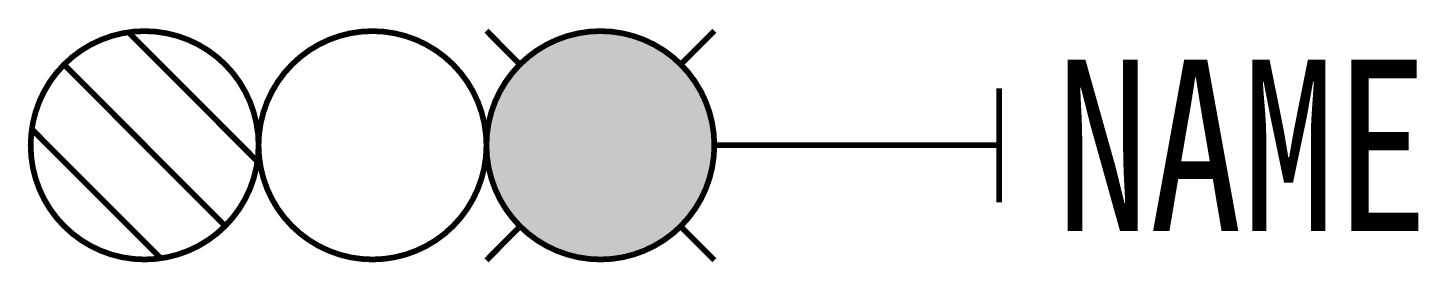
# Model space of a CAD drawing. Header units: inches. Extents: x -17.1 to 7.4, y 3.9 to 8.1.
import ezdxf
from ezdxf.enums import TextEntityAlignment as Align

# ---------------------------------------------------------------- set-up
doc = ezdxf.new("R2010")
doc.units = ezdxf.units.IN
doc.header["$MEASUREMENT"] = 0
doc.linetypes.add('DASHED2', pattern=[0.375, 0.25, -0.125])
doc.styles.add('HZ', font='', dxfattribs={"width": 0.8})
doc.styles.get('HZ').set_extended_font_data('SimSun')

msp = doc.modelspace()

# ---------------------------------------------------------------- linework, layer by layer
at = {"color": 1, "const_width": 0.1}
for points in [[(-9, 8.007), (-8.416, 7.42)], [(-5, 8.007), (-5.584, 7.42)], [(-8.409, 4.58), (-9, 3.986)], [(-5.591, 4.58), (-5, 3.986)]]:
    msp.add_lwpolyline(points, dxfattribs=at)
at = {"color": 2, "linetype": 'DASHED2', "ltscale": 5, "const_width": 0.1}
msp.add_lwpolyline([(-17, 6, 1), (-13, 6, 1)], format="xyb", close=True, dxfattribs=at)
at = {"color": 2, "const_width": 0.1}
for points in [[(-15.283, 7.98), (-13.02, 5.717)], [(-16.414, 7.414), (-13.586, 4.586)], [(-16.98, 6.283), (-14.717, 4.02)]]:
    msp.add_lwpolyline(points, dxfattribs=at)
at = {"color": 3, "linetype": 'DASHED2', "ltscale": 5, "const_width": 0.1}
msp.add_lwpolyline([(-13, 6, 1), (-9, 6, 1)], format="xyb", close=True, dxfattribs=at)
at = {"color": 1, "linetype": 'DASHED2', "ltscale": 5, "const_width": 0.1}
msp.add_lwpolyline([(-9, 6, 1), (-5, 6, 1)], format="xyb", close=True, dxfattribs=at)
at = {"color": 1, "const_width": 2}
msp.add_lwpolyline([(-8, 6, 1), (-6, 6, 1)], format="xyb", close=True, dxfattribs=at)
at = {"color": 7, "linetype": 'DASHED2', "ltscale": 5, "const_width": 0.1}
for points in [[(0, 7), (0, 5)], [(0, 6), (-5, 6)]]:
    msp.add_lwpolyline(points, dxfattribs=at)

# ---------------------------------------------------------------- texts
at = {"style": 'HZ', "width": 0.8}
msp.add_attdef('NAME', text='', height=3, dxfattribs=at).set_placement((1, 6), align=Align.MIDDLE_LEFT)

doc.saveas('drawing.dxf')
